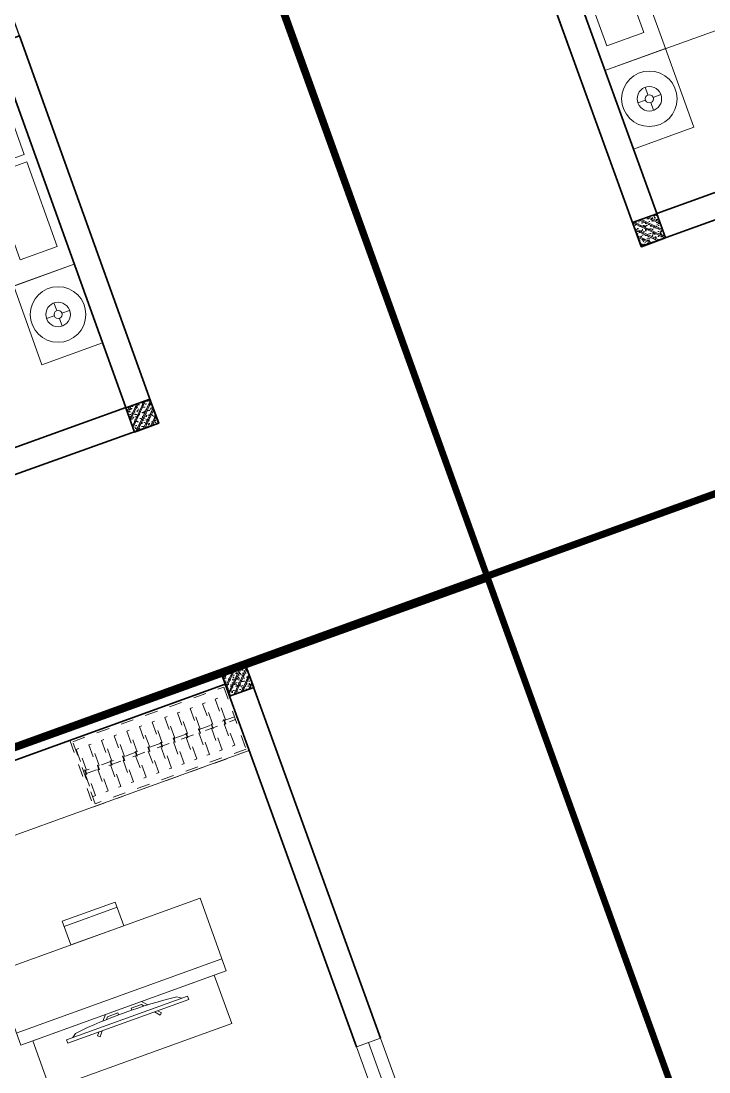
# Model space of a CAD drawing. Header units: metres. Extents: x 568332 to 569219, y 2065964 to 2066430.
# Drawn here: x 568607.96 to 568613.31, y 2066305.43 to 2066313.61 of the extents above; entities that cross this region are included whole.
import ezdxf

# ---------------------------------------------------------------- set-up
doc = ezdxf.new("R2010")
doc.units = ezdxf.units.M
doc.linetypes.add('HIDDEN', pattern=[0.375, 0.25, -0.125])
doc.linetypes.add('X-5M-G-MB PHONGNGU$0$HIDDEN2', pattern=[0.1875, 0.125, -0.0625])
doc.layers.get('0').update_dxf_attribs({"linetype": 'CONTINUOUS'})
doc.layers.get('DEFPOINTS').update_dxf_attribs({"linetype": 'CONTINUOUS'})
for name, color, linetype, lineweight in [('-CONCRETE', 1, 'CONTINUOUS', 35), ('-DIM', 9, 'CONTINUOUS', 13), ('-DOOR', 137, 'CONTINUOUS', 9), ('-FURNITURE', 46, 'CONTINUOUS', 9), ('-HATCH', 8, 'CONTINUOUS', 5), ('-LINE1', 7, 'CONTINUOUS', 18), ('-STEEL1', 1, 'CONTINUOUS', 35), ('-WALL', 4, 'CONTINUOUS', 35)]:
    doc.layers.add(name, color=color, linetype=linetype, lineweight=lineweight)
doc.layers.add('LoLK', color=6, linetype='CONTINUOUS')
doc.layers.add('TIMDUONG', color=1, linetype='CONTINUOUS')

# ---------------------------------------------------------------- blocks, each defined once
blk = doc.blocks.new('XR.MB.LM123$0$tvi 1')
blk.add_lwpolyline([(28.54445810673496, -2.291926648467779e-10), (28.54445810673496, -999.9999999999964), (-7.275957614183426e-12, -1000), (0, 0)], close=True)
for points in [[(28.54445810680045, -50.31958968611434), (52.37372755713295, -80.86315460130209)], [(-24.09820395050338, -235.5599978379832), (-39.09879504836863, -251.7939635238108)], [(0, -255.9952397129928), (-24.09820395050338, -235.5599978379832)], [(0, -284.7849796677438), (-39.09879504836863, -251.7939635238108)], [(69.66229681991535, -315.0836646851385), (111.1934016081432, -350.2927865858655), (111.193401608034, -649.712917566063), (69.68611289083492, -684.9110379843005)], [(89.09002233762294, -445.7449799550195), (89.09002233762294, -359.9578938602899), (70.91298945683957, -344.6203678706661)], [(89.09002233762294, -445.7449799550195), (73.49991829216015, -445.7449799550232)], [(89.09002233768115, -554.2550200447404), (89.09002233773936, -640.0421061392371), (70.91298945678864, -655.3796321293303)], [(89.09002233768115, -554.2550200447404), (73.49991829216015, -554.2550200447404)], [(0, -715.2150203320198), (-39.09879504836863, -748.2060364759491)], [(-24.09820395050338, -764.4400021620095), (-39.09879504836863, -748.2060364759491)], [(0, -744.004760287), (-24.09820395050338, -764.4400021620095)], [(28.54445810674224, -949.680410313882), (52.37372755713295, -919.1368453984578)]]:
    blk.add_lwpolyline(points)
blk.add_arc((-4025.16618952866, -499.9999999999964), 4099.025185406737, 354.1310878512652, 5.868912148527433)
blk = doc.blocks.new('*U205')
at = {"linetype": 'X-5M-G-MB PHONGNGU$0$HIDDEN2'}
for points in [[(0, 600.0000000004657), (0, 0), (1401.697562136169, -4.603379542393737e-10), (1401.697562136169, 600.0000000000053)], [(1381.697562136169, 579.999661371932), (1381.697562136169, 19.99966137193211), (20, 20.00000000046566), (20, 580.0000000004657)], [(1381.697562136169, 286.6991212950142), (1381.697562136169, 313.099121294921), (20, 313.0991212953813), (19.99999859370291, 286.6991212952417)], [(113.7817614636733, 319.1750910408318), (109.4317788550979, 319.1750910408318), (109.4317788550979, 280.441767644881), (113.7817614636733, 280.441767644881)], [(227.7817614636733, 319.1750910407849), (223.4317788550979, 319.1750910407849), (223.4317788550979, 280.4417676448341), (227.7817614636733, 280.4417676448341)], [(341.7817614636733, 319.175091040738), (337.4317788550979, 319.175091040738), (337.4317788550979, 280.4417676447872), (341.7817614636733, 280.4417676447872)], [(455.7817614636733, 319.1750910406911), (451.4317788550979, 319.1750910406911), (451.4317788550979, 280.4417676447403), (455.7817614636733, 280.4417676447403)], [(569.7817614636733, 319.1750910406442), (565.431778855098, 319.1750910406442), (565.431778855098, 280.4417676446934), (569.7817614636733, 280.4417676446934)], [(683.7817614636733, 319.1750910405973), (679.431778855098, 319.1750910405973), (679.431778855098, 280.4417676446465), (683.7817614636733, 280.4417676446465)], [(797.7817614636733, 319.1750910405504), (793.431778855098, 319.1750910405504), (793.431778855098, 280.4417676445996), (797.7817614636733, 280.4417676445996)], [(911.7817614636733, 319.1750910405035), (907.431778855098, 319.1750910405035), (907.431778855098, 280.4417676445527), (911.7817614636733, 280.4417676445527)], [(1025.781761463673, 319.1750910404566), (1021.431778855098, 319.1750910404566), (1021.431778855098, 280.4417676445057), (1025.781761463673, 280.4417676445057)], [(1139.781761463673, 319.1750910404097), (1135.431778855098, 319.1750910404097), (1135.431778855098, 280.4417676444588), (1139.781761463673, 280.4417676444588)], [(1253.781761463673, 319.1750910403628), (1249.431778855098, 319.1750910403628), (1249.431778855098, 280.4417676444119), (1253.781761463673, 280.4417676444119)], [(1367.781761463673, 319.1750910403159), (1363.431778855098, 319.1750910403159), (1363.431778855098, 280.441767644365), (1367.781761463673, 280.441767644365)]]:
    blk.add_lwpolyline(points, close=True, dxfattribs=at)
for points in [[(122.2409142897814, 313.1103512093413), (122.2409142897814, 515.2497102723445), (100.1765458012815, 515.2497102723445), (100.1765458012815, 313.1103512093413)], [(236.2409142897814, 313.1103512092944), (236.2409142897814, 515.2497102722975), (214.1765458012815, 515.2497102722975), (214.1765458012815, 313.1103512092944)], [(350.2409142897814, 313.1103512092475), (350.2409142897814, 515.2497102722507), (328.1765458012815, 515.2497102722507), (328.1765458012815, 313.1103512092475)], [(464.2409142897814, 313.1103512092006), (464.2409142897814, 515.2497102722037), (442.1765458012815, 515.2497102722037), (442.1765458012815, 313.1103512092006)], [(578.2409142897814, 313.1103512091537), (578.2409142897814, 515.2497102721569), (556.1765458012815, 515.2497102721569), (556.1765458012815, 313.1103512091537)], [(692.2409142897814, 313.1103512091068), (692.2409142897814, 515.24971027211), (670.1765458012815, 515.24971027211), (670.1765458012815, 313.1103512091068)], [(806.2409142897814, 313.1103512090599), (806.2409142897814, 515.249710272063), (784.1765458012815, 515.249710272063), (784.1765458012815, 313.1103512090599)], [(920.2409142897814, 313.110351209013), (920.2409142897814, 515.2497102720162), (898.1765458012815, 515.2497102720162), (898.1765458012815, 313.110351209013)], [(1034.240914289781, 313.1103512089661), (1034.240914289781, 515.2497102719692), (1012.176545801281, 515.2497102719692), (1012.176545801281, 313.1103512089661)], [(1148.240914289781, 313.1103512089192), (1148.240914289781, 515.2497102719224), (1126.176545801281, 515.2497102719224), (1126.176545801281, 313.1103512089192)], [(1262.240914289781, 313.1103512088723), (1262.240914289781, 515.2497102718754), (1240.176545801281, 515.2497102718754), (1240.176545801281, 313.1103512088723)], [(1376.240914289781, 313.1103512088254), (1376.240914289781, 515.2497102718285), (1354.176545801281, 515.2497102718285), (1354.176545801281, 313.1103512088254)], [(100.1765458012815, 286.7103512094345), (100.1765458012815, 92.0852110228024), (122.2409142897814, 92.0852110228024), (122.2409142897814, 286.7103512094345)], [(214.1765458012815, 286.7103512093876), (214.1765458012815, 92.08521102275549), (236.2409142897814, 92.08521102275549), (236.2409142897814, 286.7103512093876)], [(328.1765458012815, 286.7103512093407), (328.1765458012815, 92.08521102270858), (350.2409142897814, 92.08521102270858), (350.2409142897814, 286.7103512093407)], [(442.1765458012815, 286.7103512092938), (442.1765458012815, 92.08521102266168), (464.2409142897814, 92.08521102266168), (464.2409142897814, 286.7103512092938)], [(556.1765458012815, 286.7103512092469), (556.1765458012815, 92.08521102261477), (578.2409142897814, 92.08521102261477), (578.2409142897814, 286.7103512092469)], [(670.1765458012815, 286.7103512092), (670.1765458012815, 92.08521102256786), (692.2409142897814, 92.08521102256786), (692.2409142897814, 286.7103512092)], [(784.1765458012815, 286.7103512091531), (784.1765458012815, 92.08521102252095), (806.2409142897814, 92.08521102252095), (806.2409142897814, 286.7103512091531)], [(898.1765458012815, 286.7103512091062), (898.1765458012815, 92.08521102247404), (920.2409142897814, 92.08521102247404), (920.2409142897814, 286.7103512091062)], [(1012.176545801281, 286.7103512090592), (1012.176545801281, 92.08521102242715), (1034.240914289781, 92.08521102242715), (1034.240914289781, 286.7103512090592)], [(1126.176545801281, 286.7103512090123), (1126.176545801281, 92.08521102238024), (1148.240914289781, 92.08521102238024), (1148.240914289781, 286.7103512090123)], [(1240.176545801281, 286.7103512089654), (1240.176545801281, 92.08521102233333), (1262.240914289781, 92.08521102233333), (1262.240914289781, 286.7103512089654)], [(1354.176545801281, 286.7103512089186), (1354.176545801281, 92.08521102228642), (1376.240914289781, 92.08521102228642), (1376.240914289781, 286.7103512089186)]]:
    blk.add_lwpolyline(points, dxfattribs=at)
blk = doc.blocks.new('X-5M-G-MB PHONGNGU$0$A$C25DB0C3F')
at = {"elevation": -1.640194e-10}
for points in [[(197.042397281708, 437.8598038521595), (197.0369402521756, -4.041241481900215e-06), (2.670008689165115e-05, 0.002451622160151601), (0.005483729648403823, 437.8622595155612)], [(0.005483729648403823, 437.8622595155612), (197.0369402521756, 437.8622595153283), (197.0369402521756, -4.041241481900215e-06), (0.005483729648403823, -4.041226929984987e-06)]]:
    blk.add_lwpolyline(points, close=True, dxfattribs=at)
at = {"elevation": -1.640194e-10, "flags": 128}
blk.add_lwpolyline([(43.79146451898851, 437.8617138124537), (43.78600748942699, 0.001905919052660465)], dxfattribs=at)
blk = doc.blocks.new('18x35')
at = {"layer": '-HATCH'}
h = blk.add_hatch(dxfattribs=at)
h.set_pattern_fill('CHAU-01', color=256, scale=10, angle=-1.272221872585407e-14, pattern_type=2)
h.set_pattern_definition([(49.99999999999999, (0, 0), (71.72601826007535, -6.275213498259527), [7.5, -82.5]), (355, (0, 0), (-13.87513336129999, 75.21921337000119), [6, -66]), (100.4514, (5.977167999997619, -0.5229339999999638), (57.85093817140217, 68.94395420609534), [6.374019000000001, -70.1142112]), (46.18419999999998, (0, 20), (106.7241048625644, -16.55190143290183), [11.25, -123.75]), (96.63559999999998, (8.89367449999554, 18.62066930000003), (93.46627055487036, 97.41178709004416), [9.561028799999994, -105.1713]), (351.1842, (0, 20), (93.46619451336275, 97.41186009253245), [9, -99]), (20.99999999999998, (10, 15), (59.69070521184616, -40.2618890665339), [7.5, -82.5]), (326.0000000000001, (10, 15), (24.33153319215819, 72.5150045046853), [6, -66]), (71.45139999999999, (14.97422329999972, 11.64483940000002), (84.022262858149, 32.25304967099522), [6.374019000000001, -70.1142112]), (37.49999999999998, (0, 0), (1.215985531729074, 33.28938538313115), [0, -65.19999999999999, 0, -67, 0, -66.25]), (7.499999999999987, (0, 0), (26.30695374421487, 39.44117118823602), [0, -38.2, 0, -63.7, 0, -25.25]), (327.5, (-22.30000000000291, 0), (53.3822436172409, -2.255487173437988), [0, -25, 0, -78, 0, -103.5]), (317.5, (-32.30000000000291, 0), (58.31861693423862, 10.01049823323176), [0, -32.5, 0, -51.8, 0, -73.5]), (44.99999999999999, (0, 0), (-30.05203820042826, 30.05203820042828), []), (44.99999999999999, (0, 12.25), (-30.05203820042826, 30.05203820042828), [])])
h.paths.add_polyline_path([(96508.03118051568, 47993.04977023201), (96508.03118051568, 47793.04977023201), (96708.03118051568, 47793.04977023201), (96708.03118051568, 47993.04977023201)])
at = {"layer": '-STEEL1'}
blk.add_lwpolyline([(96508.03118051568, 47793.04977023201), (96708.03118051568, 47793.04977023201), (96708.03118051568, 47993.04977023201), (96508.03118051568, 47993.04977023201)], close=True, dxfattribs=at)
blk = doc.blocks.new('M1-T3')
at = {"layer": '-CONCRETE', "color": 1, "linetype": 'HIDDEN', "ltscale": 10, "const_width": 50}
blk.add_lwpolyline([(191581.7177010371, 50951.98888872014), (197581.6939540912, 50951.98888872005), (197581.7429788466, 30952.01227472891), (191581.7667257926, 30952.01227472891)], close=True, dxfattribs=at)
at = {"layer": '-DOOR'}
blk.add_line((194481.7730198445, 48851.82645140468), (192481.7731005148, 48851.83850879905), dxfattribs=at)
blk.add_lwpolyline([(194481.7730198445, 48751.81261621359), (192481.7731005148, 48751.82467360799), (192481.7731005148, 48951.83781948856), (194481.7730198445, 48951.82576209419)], close=True, dxfattribs=at)
at = {"layer": '-FURNITURE'}
for p, q in [((195381.7025990961, 46302.25330848403), (195381.7025990961, 48001.71901351876)), ((195381.7025990961, 48001.71901351876), (195481.7025990961, 48001.7190135056)), ((195481.7025990961, 48001.7190135056), (195481.7025990961, 46302.25330847087))]:
    blk.add_line(p, q, dxfattribs=at)
for points in [[(196931.7111154821, 45352.19966603485), (196931.7404904743, 48752.01443962626), (197481.6527079724, 48752.01443952099), (197481.6233329801, 45352.19966592958)], [(195381.7025985878, 46302.25330853664), (195381.7025990961, 48001.71901351876), (195981.7031920524, 48001.71901341352), (195981.7031915441, 46302.25330843141)], [(194981.7020056314, 46402.12396777522), (194981.7020061397, 47901.84835442049), (195381.702599096, 47901.84835435035), (195381.7025985878, 46402.12396770508)]]:
    blk.add_lwpolyline(points, close=True, dxfattribs=at)
at = {"layer": '-LINE1', "lineweight": 18}
blk.add_lwpolyline([(191581.7411493842, 50951.93153578669), (197581.7174024383, 50951.9315357866), (197581.7664271937, 30951.95492153367), (191581.7901741396, 30951.95492153367)], close=True, dxfattribs=at)
at = {"layer": '-WALL'}
for p, q in [((194481.7730198445, 48951.83150561327), (197581.7223051229, 48951.83150561327)), ((197581.7223051229, 48951.83150561327), (197581.7581737287, 33951.64109416441)), ((197481.7258029776, 48751.83016596167), (194481.7730198445, 48751.83016596167)), ((197481.7258022517, 45352.1996659822), (197481.7258029776, 48751.83016596167))]:
    blk.add_line(p, q, dxfattribs=at)
at = {"layer": '-FURNITURE', "extrusion": (0, 0, -1), "xscale": 0.916666666665974, "yscale": 0.916666666665974, "zscale": -0.916666666665974, "rotation": 270}
blk.add_blockref('*U205', (-197481.7258029776, 48751.83016596167), dxfattribs=at)
at = {"layer": '-FURNITURE', "extrusion": (0, 0, -1), "rotation": 179.9963102775916}
blk.add_blockref('XR.MB.LM123$0$tvi 1', (-195270.5413965503, 46651.97614937757), dxfattribs=at)
at = {"layer": '-FURNITURE', "xscale": -1, "rotation": 359.9992859249025}
blk.add_blockref('X-5M-G-MB PHONGNGU$0$A$C25DB0C3F', (196178.7374035049, 46933.0525775386), dxfattribs=at)
at = {"layer": '-STEEL1'}
blk.add_blockref('18x35', (100874.0412875377, 958.7451168535081), dxfattribs=at)
blk = doc.blocks.new('1800X2000')
at = {"layer": '-FURNITURE'}
blk.add_line((325497.3064970744, 17765.29446492715), (325497.3064973904, 19565.2944651944), dxfattribs=at)
for points in [[(323997.3057774993, 19565.2944651944), (325997.3064971831, 19565.2944651944), (325997.3064971831, 17765.29446484288), (323997.3057774993, 17765.29446484288)], [(325612.9490047574, 19390.79434491032), (325919.0064973457, 19390.79434491032), (325919.0064973457, 18691.29434485664), (325612.9490047574, 18691.29434485664)], [(325612.9490046239, 18629.79434491026), (325919.0064972151, 18629.79434491026), (325919.0064972151, 17946.79434485664), (325612.9490046239, 17946.79434485664)]]:
    blk.add_lwpolyline(points, close=True, dxfattribs=at)
blk = doc.blocks.new('12PLMP12')
at = {"color": 0, "linetype": 'ByBlock'}
for p, q in [((0, 1.25), (0, 3.75)), ((-1.25, 0), (-3.75, 0)), ((1.25, 0), (3.75, 0)), ((0, -1.25), (0, -3.75))]:
    blk.add_line(p, q, dxfattribs=at)
for radius in [8.5, 3.75, 1.25]:
    blk.add_circle((0, 0), radius, dxfattribs=at)
blk = doc.blocks.new('M3-T3.2')
at = {"layer": '-FURNITURE'}
blk.add_lwpolyline([(568612.723908283, 2066312.610628401), (568612.5028475703, 2066313.22188298), (568612.9730434009, 2066313.391929682), (568613.1941041136, 2066312.780675103)], close=True, dxfattribs=at)
at = {"layer": '-WALL'}
blk.add_lwpolyline([(568614.008521919, 2066312.294287666), (568612.7858204844, 2066311.852044971), (568611.6975278031, 2066314.861281112), (568611.8853063324, 2066314.929198042), (568612.9056770087, 2066312.108068523), (568612.9056770087, 2066312.108068523), (568613.9404793631, 2066312.482432016), (568614.008521919, 2066312.294287666)], dxfattribs=at)
at = {"layer": 'DEFPOINTS', "color": 2}
blk.add_lwpolyline([(568612.7858204844, 2066311.852044971), (568619.368612674, 2066314.232658298), (568614.2673303537, 2066328.338595555), (568610.787841539, 2066327.08026034), (568610.617814231, 2066327.550428899), (568608.4548909583, 2066326.768249796), (568608.624940718, 2066326.298045511), (568607.6845185017, 2066325.958036609), (568612.7858204844, 2066311.852044971)], dxfattribs=at)
at = {"layer": 'TIMDUONG', "color": 1, "linetype": 'HIDDEN', "ltscale": 10, "const_width": 0.05}
blk.add_lwpolyline([(568611.5855054806, 2066309.290771069), (568620.0487869132, 2066312.352215164), (568613.4672630294, 2066330.568459322), (568604.9965679679, 2066327.504585826)], close=True, dxfattribs=at)
at = {"layer": '-DIM', "xscale": 0.001, "yscale": 0.001, "zscale": 0.001, "rotation": 199.8825648429137}
blk.add_blockref('1800X2000', (568912.4139685824, 2066442.49045644), dxfattribs=at)
at = {"layer": '-FURNITURE', "extrusion": (0, 0, -1), "xscale": -0.02540000000037255, "yscale": 0.02540000000037255, "zscale": -0.02540000000037255, "rotation": 250.1174351570863}
blk.add_blockref('12PLMP12', (-568612.8484933757, 2066313.001285383), dxfattribs=at)
at = {"layer": '-STEEL1', "xscale": -0.001, "yscale": 0.001, "zscale": 0.001, "rotation": 199.8825648429137}
blk.add_blockref('18x35', (568505.7090346614, 2066324.161069265), dxfattribs=at)
blk = doc.blocks.new('M1-T3.1')
at = {"layer": '-CONCRETE', "color": 1, "linetype": 'HIDDEN', "ltscale": 10, "const_width": 50}
blk.add_lwpolyline([(339345.991792275, 50951.97500556499), (345345.9680453291, 50951.97500556491), (345346.0170700845, 30951.99839157377), (339346.0408170305, 30951.99839157377)], close=True, dxfattribs=at)

msp = doc.modelspace()

# ---------------------------------------------------------------- block references
at = {"layer": '-DIM', "xscale": -0.001, "yscale": 0.001, "zscale": 0.001, "rotation": 289.8844193008641}
msp.add_blockref('M1-T3', (568630.8735394352, 2066106.158802045), dxfattribs=at)

# ---------------------------------------------------------------- next in the draw order: block references
at = {"layer": 'LoLK'}
msp.add_blockref('M3-T3.2', (0, 0), dxfattribs=at)

# ---------------------------------------------------------------- next in the draw order: block references
at = {"layer": 'LoLK', "xscale": -1, "rotation": 39.64835575732963}
msp.add_blockref('M3-T3.2', (2324886.638395709, 838119.0665053248), dxfattribs=at)

# ---------------------------------------------------------------- next in the draw order: block references
at = {"layer": '-DIM', "xscale": 0.001, "yscale": 0.001, "zscale": 0.001, "rotation": 109.8840146909422}
msp.add_blockref('M1-T3.1', (568776.9588093986, 2066001.857271744), dxfattribs=at)

doc.saveas('drawing.dxf')
